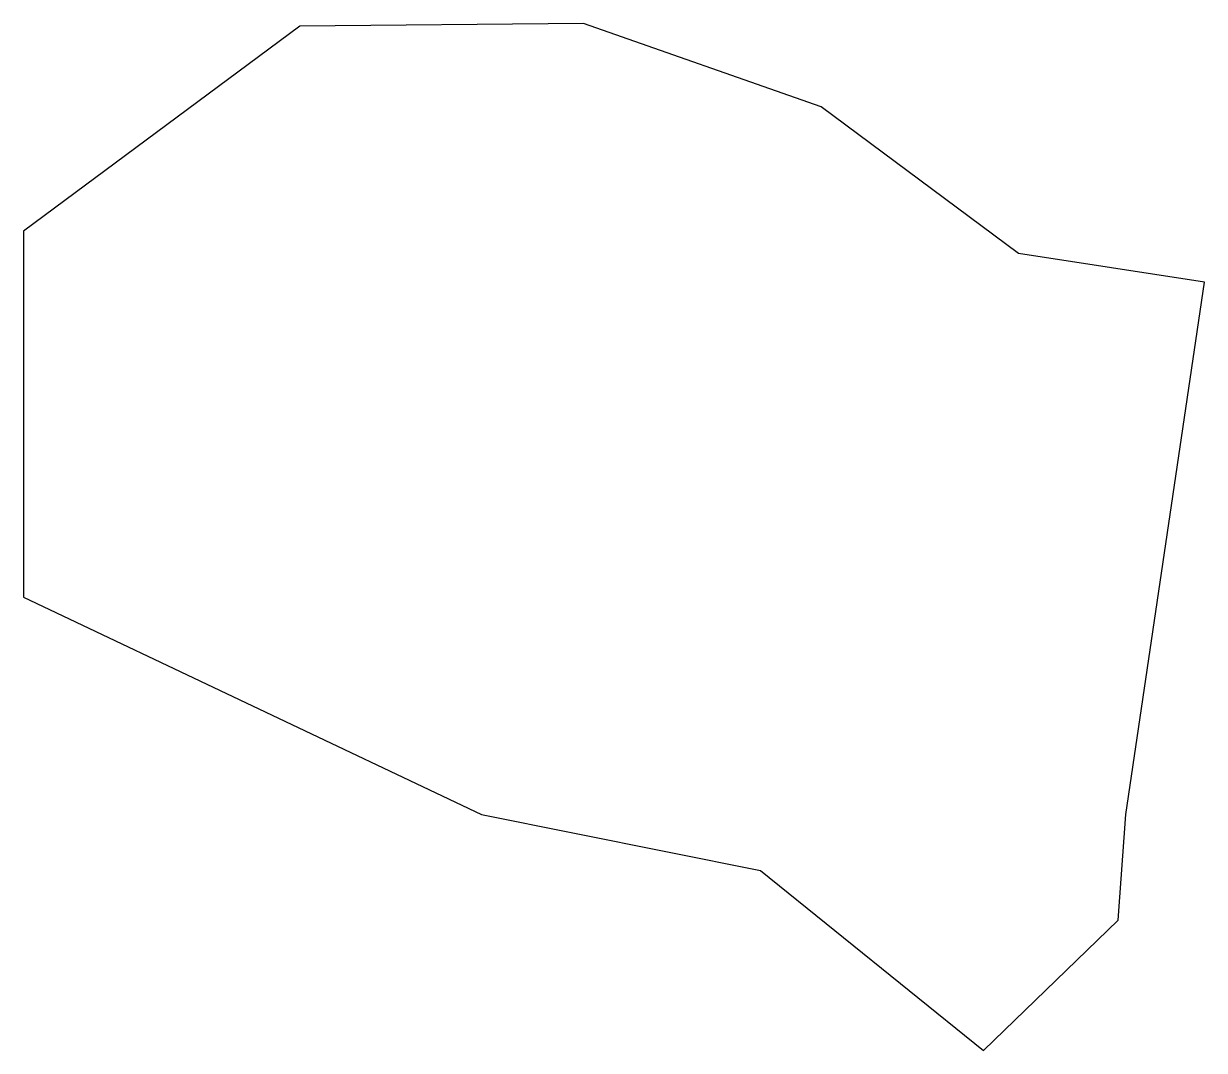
# Model space of a CAD drawing. Header units: millimetres. Extents: x -10 to 116, y -39 to 70.
import ezdxf

# ---------------------------------------------------------------- set-up
doc = ezdxf.new("R2010")
doc.units = ezdxf.units.MM

msp = doc.modelspace()

# ---------------------------------------------------------------- linework, layer by layer
for p, q in [((19.46, 69.86), (-10, 48)), ((49.71, 70.13), (19.46, 69.86)), ((75.06, 61.26), (49.71, 70.13)), ((96.08, 45.63), (75.06, 61.26)), ((-10, 48), (-10, 9)), ((115.91, 42.59), (96.08, 45.63)), ((107.54, -14.16), (115.91, 42.59)), ((-10, 9), (38.84, -14.16)), ((38.84, -14.16), (68.59, -20.13)), ((106.72, -25.4), (107.54, -14.16)), ((68.59, -20.13), (92.34, -39.29)), ((92.34, -39.29), (106.72, -25.4))]:
    msp.add_line(p, q)

doc.saveas('drawing.dxf')
